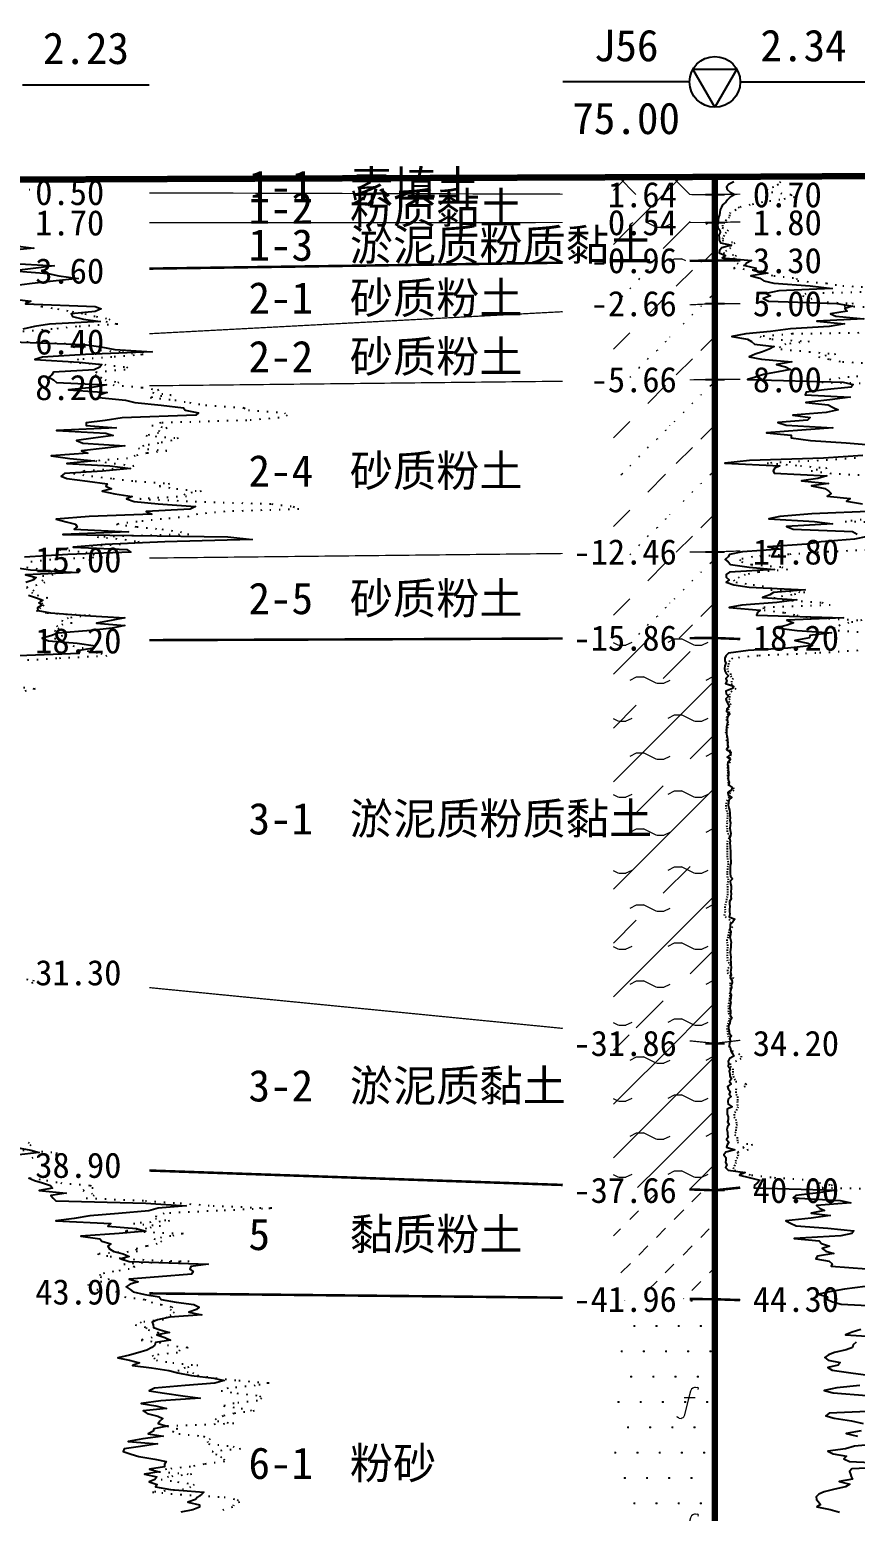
# Model space of a CAD drawing. Extents: x -37 to 3540, y -1485 to 297.
# Drawn here: x 889.5 to 954.6, y -482.6 to -365.7 of the extents above; entities that cross this region are included whole.
import ezdxf
from ezdxf.enums import TextEntityAlignment as Align

# ---------------------------------------------------------------- set-up
doc = ezdxf.new("R2010")
doc.units = 0
doc.linetypes.add('DOT', pattern=[6.35, 0, -6.35])
doc.layers.get('0').update_dxf_attribs({"linetype": 'CONTINUOUS'})
for name, color, linetype in [('CURVE', 200, 'CONTINUOUS'), ('HOLE', 41, 'CONTINUOUS'), ('STRATUM', 241, 'CONTINUOUS')]:
    doc.layers.add(name, color=color, linetype=linetype)
doc.layers.add('HATCH', color=7, linetype='CONTINUOUS', lineweight=13)
doc.styles.add('ST', font='')
doc.styles.get('ST').set_extended_font_data('SimSun')
pattern_1 = [(45, (851.434, -594), (-4.24264, 4.24264), [10, 0]), (45, (852.495, -597.182), (-2.12132, 6.36396), [3, -3]), (26.565, (852.508, -594.2536), (5.999823, 5.999812), [0.567, -12.849]), (0, (851.941, -594.2536), (0, 6), [0.567, -5.433]), (26.565, (849.8526, -594), (5.999823, 5.999812), [0.567, -12.849]), (0, (850.36, -593.7464), (0, 6), [0.567, -5.433]), (153.435, (851.941, -594.2536), (-5.999818, -5e-06), [1.134, -12.2826]), (26.565, (855.508, -591.2536), (5.999823, 5.999812), [0.567, -12.849]), (0, (854.941, -591.2536), (0, 6), [0.567, -5.433]), (26.565, (852.8526, -591), (5.999823, 5.999812), [0.567, -12.849]), (0, (853.36, -590.7464), (0, 6), [0.567, -5.433]), (153.435, (854.941, -591.2536), (-5.999818, -5e-06), [1.134, -12.2826])]
pattern_2 = [(45, (851.434, -594), (-7e-07, 6.99998), [1.97196, -7.92754]), (45, (854.2467, -591.171), (-7e-07, 6.99998), [1.99367, -7.90583]), (45, (856.5013, -588.918), (-7e-07, 6.99998), [1.8136, -8.08588]), (26.565, (851.434, -590.5), (7, 7), [0.0965, -15.55598]), (36.8699, (852.1339, -589.8), (7, 7), [0.19775, -34.80225]), (315, (854.934, -587.024), (6.99998, 1e-06), [0.03305, -9.86644]), (26.565, (854.934, -594), (7, 7), [0.14475, -15.50773]), (26.565, (855.634, -593.3), (7, 7), [0.10528, -15.5472]), (90, (855.984, -592.95), (-7, -5e-07), [0.02877, -6.97123]), (26.565, (856.334, -592.6), (7, 7), [0.091, -31.21394]), (36.8699, (857.0339, -591.9), (7, 7), [0.1107, -34.8893]), (45, (857.734, -591.2), (-2e-07, 6.99998), [0.10911, -9.79038]), (315, (858.348, -590.452), (6.99998, 1e-06), [0.03305, -9.86644]), (36.8699, (852.8339, -589.1), (7, 7), [0.10224, -34.89776]), (53.1301, (853.5339, -588.4), (14, 21), [0.13438, -34.86562]), (53.1301, (854.2339, -587.7), (14, 21), [0.12625, -34.87375])]

# ---------------------------------------------------------------- blocks, each defined once
blk = doc.blocks.new('H_cpt_hole')
for p, q in [((-1.73, 1), (1.73, 1)), ((0, -2), (-1.73, 1)), ((1.73, 1), (0, -2))]:
    blk.add_line(p, q)
blk.add_circle((0, 0), 2)

msp = doc.modelspace()

# ---------------------------------------------------------------- hatches: boundary and pattern name
at = {"layer": 'HATCH'}
h = msp.add_hatch(dxfattribs=at)
h.set_pattern_fill('STT', color=50, style=0)
h.set_pattern_definition([(45, (851.434, -594), (-2.12132, 2.12132), [10, 0]), (135, (851.434, -594), (-2.12132, -2.12132), [10, 0])])
h.paths.add_polyline_path([(943.55, -377.28), (935.55, -377.31), (935.55, -378.65), (943.55, -378.68)])
h.paths.add_polyline_path([(934.34, -380.17), (941.04, -380.17), (941.04, -377.23), (934.34, -377.23)], flags=9)
h = msp.add_hatch(dxfattribs=at)
h.set_pattern_fill('FZNT', color=32, style=0)
h.set_pattern_definition([(45, (851.434, -594), (-4.24264, 4.24264), [10, 0]), (45, (852.495, -597.182), (-2.12132, 6.36396), [3, -3])])
h.paths.add_polyline_path([(943.55, -378.68), (935.55, -378.65), (935.55, -380.88), (943.55, -380.88)])
h.paths.add_polyline_path([(934.34, -382.37), (941.04, -382.37), (941.04, -379.43), (934.34, -379.43)], flags=9)
h.paths.add_polyline_path([(934.34, -380.17), (941.04, -380.17), (941.04, -377.23), (934.34, -377.23)], flags=9)
h = msp.add_hatch(dxfattribs=at)
h.set_pattern_fill('YNFNT', color=251, style=0)
h.set_pattern_definition(pattern_1)
h.paths.add_polyline_path([(943.55, -380.88), (935.55, -380.88), (935.55, -383.99), (943.55, -383.88)])
h.paths.add_polyline_path([(913.91, -385.09), (940.59, -385.09), (940.59, -380.14), (913.91, -380.14)], flags=9)
h.paths.add_polyline_path([(932.91, -385.37), (941.04, -385.37), (941.04, -382.43), (932.91, -382.43)], flags=9)
h.paths.add_polyline_path([(934.34, -382.37), (941.04, -382.37), (941.04, -379.43), (934.34, -379.43)], flags=9)
h = msp.add_hatch(dxfattribs=at)
h.set_pattern_fill('SZFT', color=52, style=0)
h.set_pattern_definition(pattern_2)
h.paths.add_polyline_path([(943.55, -383.88), (935.55, -383.99), (935.55, -387.7), (943.55, -387.28)])
h.paths.add_polyline_path([(913.91, -385.09), (940.59, -385.09), (940.59, -380.14), (913.91, -380.14)], flags=9)
h.paths.add_polyline_path([(932.91, -388.77), (941.04, -388.77), (941.04, -385.83), (932.91, -385.83)], flags=9)
h.paths.add_polyline_path([(932.91, -385.37), (941.04, -385.37), (941.04, -382.43), (932.91, -382.43)], flags=9)
h = msp.add_hatch(dxfattribs=at)
h.set_pattern_fill('SZFT', color=52, style=0)
h.set_pattern_definition(pattern_2)
h.paths.add_polyline_path([(943.55, -387.28), (935.55, -387.7), (935.55, -393.37), (943.55, -393.28)])
h.paths.add_polyline_path([(932.91, -394.77), (941.04, -394.77), (941.04, -391.83), (932.91, -391.83)], flags=9)
h.paths.add_polyline_path([(932.91, -388.77), (941.04, -388.77), (941.04, -385.83), (932.91, -385.83)], flags=9)
h = msp.add_hatch(dxfattribs=at)
h.set_pattern_fill('SZFT', color=52, style=0)
h.set_pattern_definition(pattern_2)
h.paths.add_polyline_path([(943.55, -393.28), (935.55, -393.37), (935.55, -406.97), (943.55, -406.88)])
h.paths.add_polyline_path([(931.48, -408.37), (941.04, -408.37), (941.04, -405.43), (931.48, -405.43)], flags=9)
h.paths.add_polyline_path([(932.91, -394.77), (941.04, -394.77), (941.04, -391.83), (932.91, -391.83)], flags=9)
h = msp.add_hatch(dxfattribs=at)
h.set_pattern_fill('SZFT', color=52, style=0)
h.set_pattern_definition(pattern_2)
h.paths.add_polyline_path([(943.55, -406.88), (935.55, -406.97), (935.55, -413.71), (943.55, -413.68)])
h.paths.add_polyline_path([(931.48, -415.17), (941.04, -415.17), (941.04, -412.23), (931.48, -412.23)], flags=9)
h.paths.add_polyline_path([(931.48, -408.37), (941.04, -408.37), (941.04, -405.43), (931.48, -405.43)], flags=9)
h = msp.add_hatch(dxfattribs=at)
h.set_pattern_fill('YNFNT', color=251, style=0)
h.set_pattern_definition(pattern_1)
h.paths.add_polyline_path([(943.55, -413.68), (935.55, -413.71), (935.55, -444.89), (943.55, -445.68)])
h.paths.add_polyline_path([(913.91, -430.37), (940.59, -430.37), (940.59, -425.43), (913.91, -425.43)], flags=9)
h.paths.add_polyline_path([(931.48, -447.17), (941.04, -447.17), (941.04, -444.23), (931.48, -444.23)], flags=9)
h.paths.add_polyline_path([(931.48, -415.17), (941.04, -415.17), (941.04, -412.23), (931.48, -412.23)], flags=9)
h = msp.add_hatch(dxfattribs=at)
h.set_pattern_fill('YNNT', color=251, style=0)
h.set_pattern_definition([(45, (851.434, -594), (-2.12132, 2.12132), [10, 0]), (26.565, (852.508, -594.2536), (5.999823, 5.999812), [0.567, -12.849]), (0, (851.941, -594.2536), (0, 6), [0.567, -5.433]), (26.565, (849.8526, -594), (5.999823, 5.999812), [0.567, -12.849]), (0, (850.36, -593.7464), (0, 6), [0.567, -5.433]), (153.435, (851.941, -594.2536), (-5.999818, -5e-06), [1.134, -12.2826]), (26.565, (855.508, -591.2536), (5.999823, 5.999812), [0.567, -12.849]), (0, (854.941, -591.2536), (0, 6), [0.567, -5.433]), (26.565, (852.8526, -591), (5.999823, 5.999812), [0.567, -12.849]), (0, (853.36, -590.7464), (0, 6), [0.567, -5.433]), (153.435, (854.941, -591.2536), (-5.999818, -5e-06), [1.134, -12.2826])])
h.paths.add_polyline_path([(943.55, -445.68), (935.55, -444.89), (935.55, -457), (943.55, -457.28)])
h.paths.add_polyline_path([(931.48, -458.77), (941.04, -458.77), (941.04, -455.83), (931.48, -455.83)], flags=9)
h.paths.add_polyline_path([(931.48, -447.17), (941.04, -447.17), (941.04, -444.23), (931.48, -444.23)], flags=9)
h = msp.add_hatch(dxfattribs=at)
h.set_pattern_fill('NZFT', color=52, style=0)
h.set_pattern_definition([(45, (851.434, -594), (-6e-07, 6.99998), [0.9473, -8.9522]), (45, (852.834, -592.6), (-6e-07, 6.99998), [0.9869, -8.9126]), (45, (854.234, -591.2), (-6e-07, 6.99998), [1.06018, -8.8393]), (45, (855.634, -589.8), (-6e-07, 6.99998), [0.94918, -8.95032]), (45, (857.034, -588.4), (-6e-07, 6.99998), [1.0365, -8.863]), (45, (854.934, -594), (-6e-07, 6.99998), [1.01335, -8.88615]), (45, (856.334, -592.6), (-6e-07, 6.99998), [1.07896, -12.12037]), (45, (857.734, -591.2), (-6e-07, 6.99998), [0.99882, -8.90067]), (45, (852.134, -589.8), (-4e-07, 6.99998), [1.05533, -8.84416]), (45, (853.534, -588.4), (-4e-07, 6.99998), [1.0365, -8.863])])
h.paths.add_polyline_path([(943.55, -457.28), (935.55, -457), (935.55, -465.8), (943.55, -465.88)])
h.paths.add_polyline_path([(931.48, -467.37), (941.04, -467.37), (941.04, -464.43), (931.48, -464.43)], flags=9)
h.paths.add_polyline_path([(931.48, -458.77), (941.04, -458.77), (941.04, -455.83), (931.48, -455.83)], flags=9)
h = msp.add_hatch(dxfattribs=at)
h.set_pattern_fill('FS', color=142, style=0)
h.set_pattern_definition([(82.875, (850.5993, -595.206), (0.000369, 10.000176), [0.0893, -80.5337]), (143.13, (850.7003, -595.2818), (-29.999964, 20.000054), [0.12627, -49.87373]), (172.875, (850.8775, -595.304), (-70.000246, 9.99966), [0.17857, -80.44443]), (206.565, (851.056, -595.2147), (-9.9997, -9.99969), [0.19954, -22.16046]), (243.435, (851.145, -595.0363), (9e-06, -9.9997), [0.19954, -22.16146]), (255.964, (851.2345, -594.679), (-0.0002, -9.9995), [0.36813, -40.86287]), (255.964, (851.5445, -593.439), (-0.0002, -9.9995), [1.2784, -39.9526]), (255.964, (851.613, -593.165), (-0.0002, -9.9995), [0.28235, -40.94865]), (216.87, (851.8032, -592.9108), (-9.999982, -10.000018), [0.12627, -49.87373]), (243.435, (851.702, -592.9865), (9e-06, -9.9997), [0.19954, -22.16146]), (206.565, (851.9817, -592.8215), (-9.9997, -9.99969), [0.19954, -22.16046]), (172.875, (852.1589, -592.8437), (-70.000246, 9.99966), [0.17857, -80.44443]), (143.13, (852.26, -592.9194), (-29.999964, 20.000054), [0.12627, -49.87373]), (82.875, (852.2488, -593.008), (0.000369, 10.000176), [0.0893, -80.5337]), (0, (851.104, -593.66), (0, 10), [0.89286, -9.10714]), (0, (851.4589, -594), (1, 2), [0, -1.75]), (0, (851.4339, -593.975), (1, 2), [0, -1.75]), (0, (851.4339, -594), (1, 2), [0, -1.75]), (0, (851.4089, -594), (1, 2), [0, -1.75]), (0, (851.4339, -594.025), (1, 2), [0, -1.75])])
h.paths.add_polyline_path([(943.55, -465.88), (935.55, -465.8), (935.55, -491.62), (943.55, -491.48)])
h.paths.add_polyline_path([(931.48, -492.97), (941.04, -492.97), (941.04, -490.03), (931.48, -490.03)], flags=9)
h.paths.add_polyline_path([(931.48, -467.37), (941.04, -467.37), (941.04, -464.43), (931.48, -464.43)], flags=9)

# ---------------------------------------------------------------- linework, layer by layer
at = {"layer": 'CURVE', "color": 30, "linetype": 'Continuous'}
for points in [[(945.04, -377.68), (944.64, -377.88), (944.46, -378.08), (944.51, -378.28), (944.77, -378.48), (945.13, -378.68), (944.77, -378.88), (944.55, -379.08), (944.41, -379.28), (944.15, -379.48), (944.07, -379.68), (943.97, -379.88), (943.94, -380.08), (943.91, -380.28), (943.85, -380.48), (943.82, -380.68), (943.8, -380.88), (943.77, -381.08), (943.78, -381.28), (943.94, -381.48), (943.96, -381.68), (943.86, -381.88), (943.88, -382.08), (943.88, -382.28), (943.99, -382.48), (944.86, -382.68), (944.09, -382.88), (943.91, -383.08), (943.9, -383.28), (944.4, -383.48), (944.14, -383.68), (946.45, -383.88), (946.05, -384.08), (945.92, -384.28), (946.82, -384.48), (946.63, -384.68), (947.73, -384.88), (946.4, -385.08), (947.09, -385.28), (947.42, -385.48), (948.2, -385.68), (951.07, -385.88), (952.8, -386.08), (948.6, -386.28), (947.59, -386.48), (947.93, -386.68), (947.37, -386.88), (947.79, -387.08), (953.19, -387.28), (954.41, -387.48), (953.8, -387.68), (954, -387.88), (952.68, -388.08), (953.1, -388.28), (955.31, -388.48), (951.61, -388.68), (953.79, -388.88), (952.57, -389.08), (949.53, -389.28), (947.93, -389.48), (946, -389.68), (944.88, -389.88), (946.14, -390.08), (946.44, -390.28), (946.69, -390.48), (948.24, -390.68), (947.84, -390.88), (947.31, -391.08), (946.73, -391.28), (946.27, -391.48), (947.24, -391.68), (949.63, -391.88), (948.42, -392.08), (949.12, -392.28), (949.52, -392.48), (948.56, -392.68), (947.39, -392.88), (946.76, -393.08), (946.14, -393.28), (953.68, -393.48), (954.46, -393.68), (954.32, -393.88), (952.17, -394.08), (950.75, -394.28), (950.69, -394.48), (954.22, -394.68), (952.62, -394.88), (950.73, -395.08), (952.49, -395.28), (952.89, -395.48), (953.28, -395.68), (952.34, -395.88), (949.71, -396.08), (951.06, -396.28), (950.87, -396.48), (948.52, -396.68), (949.18, -396.88), (952.86, -397.08), (950.41, -397.28), (947.62, -397.48), (949.57, -397.68), (949.58, -397.88), (951.1, -398.08), (953.92, -398.28), (956.44, -398.48)], [(888.14, -382.7), (889.81, -382.9), (887.91, -383.1)], [(887.79, -384.1), (891.41, -384.3), (889.75, -384.5), (888.25, -384.7), (890.93, -384.9), (891.78, -385.1), (893.31, -385.3), (891.33, -385.5), (889.66, -385.7), (888.03, -385.9)], [(888.02, -386.9), (889.56, -387.1), (889.15, -387.3), (894.64, -387.5), (895.1, -387.7), (894.64, -387.9), (892.74, -388.1), (892.84, -388.3), (893.71, -388.5), (895.04, -388.7), (891.04, -388.9), (889.85, -389.1), (888.92, -389.3)], [(888.1, -390.3), (893.78, -390.5), (895.09, -390.7), (896.2, -390.9), (899.14, -391.1), (893.88, -391.3), (890.49, -391.5), (889.89, -391.7), (893.38, -391.9), (895.17, -392.1), (895, -392.3), (894.57, -392.5), (891.34, -392.7), (891.22, -392.9), (890.97, -393.1), (891.34, -393.3), (891.6, -393.5), (895.54, -393.7), (894.41, -393.9), (892.53, -394.1), (895.59, -394.3), (894.95, -394.5), (894.93, -394.7), (897.03, -394.9), (897.77, -395.1), (899.85, -395.3), (901.61, -395.5), (901.74, -395.7), (902.79, -395.9), (902.59, -396.1), (896.76, -396.3), (895.42, -396.5), (893.94, -396.7), (893.94, -396.9), (896.29, -397.1), (891.58, -397.3), (895.49, -397.5), (896.07, -397.7), (894.48, -397.9), (893.16, -398.1), (893.66, -398.3), (896.98, -398.5), (895.42, -398.7), (893.55, -398.9), (894.06, -399.1), (891.17, -399.3), (892.63, -399.5), (894.59, -399.7), (892.4, -399.9), (895.8, -400.1), (897.44, -400.3), (895.21, -400.5), (892.21, -400.7), (891.96, -400.9), (892.41, -401.1), (894.04, -401.3), (895.58, -401.5), (895.47, -401.7), (895.94, -401.9), (895.19, -402.1), (896.18, -402.3), (897.55, -402.5), (897.11, -402.7), (897.73, -402.9), (899.61, -403.1), (902.56, -403.3), (902.14, -403.5), (898.67, -403.7), (899.1, -403.9), (894.16, -404.1), (891.55, -404.3), (892.35, -404.5), (893.08, -404.7), (893.21, -404.9), (892.98, -405.1), (897.28, -405.3), (892.1, -405.5), (905.11, -405.7), (907.02, -405.9), (900.13, -406.1), (895.42, -406.3), (892.89, -406.5), (897.13, -406.7), (897.45, -406.9), (892.49, -407.1), (889.05, -407.3)], [(955.24, -399.28), (952.13, -399.48), (946.28, -399.68), (944.34, -399.88), (948.67, -400.08), (948.29, -400.28), (948.15, -400.48), (948.22, -400.68), (952.39, -400.88), (951.67, -401.08), (950.38, -401.28), (952.53, -401.48), (951.19, -401.68), (952.22, -401.88), (952.55, -402.08), (952.74, -402.28), (952.41, -402.48), (954.24, -402.68), (953.93, -402.88), (955.2, -403.08)], [(956.27, -403.68), (951.21, -403.88), (948.67, -404.08), (947.82, -404.28), (951.41, -404.48), (952.83, -404.68), (949.2, -404.88), (949.74, -405.08), (954.41, -405.28), (954.78, -405.48)], [(955.59, -405.68), (954.57, -405.88), (951.94, -406.08), (950.82, -406.28), (947.72, -406.48), (948.74, -406.68), (945.73, -406.88), (944.71, -407.08), (944.59, -407.28), (944.37, -407.48), (944.61, -407.68), (944.78, -407.88), (946.25, -408.08), (948.26, -408.28), (944.7, -408.48), (944.44, -408.68), (944.43, -408.88), (944.67, -409.08), (944.45, -409.28), (945.06, -409.48), (946.26, -409.68), (950.68, -409.88), (948.17, -410.08), (947.88, -410.28), (947.31, -410.48), (950.01, -410.68), (948.44, -410.88), (945.68, -411.08), (944.69, -411.28), (947.13, -411.48), (946.92, -411.68), (946.85, -411.88), (953.7, -412.08), (949.22, -412.28), (949.75, -412.48), (949.25, -412.68), (948.39, -412.88), (950.05, -413.08), (952.75, -413.28), (951.04, -413.48), (951.02, -413.68), (949.85, -413.88), (950.88, -414.08), (951.25, -414.28), (949.31, -414.48), (946.18, -414.68), (944.64, -414.88), (944.41, -415.08), (944.33, -415.28), (944.34, -415.48), (944.42, -415.68), (944.34, -415.88), (944.32, -416.08), (944.34, -416.28), (944.45, -416.48), (944.63, -416.68), (944.42, -416.88), (944.5, -417.08), (944.38, -417.28), (945.03, -417.48), (944.93, -417.68), (944.42, -417.88), (944.45, -418.08), (944.64, -418.28), (944.42, -418.48), (944.48, -418.68), (944.57, -418.88), (944.67, -419.08), (944.5, -419.28), (944.48, -419.48), (944.73, -419.68), (944.57, -419.88), (944.53, -420.08), (944.55, -420.28), (944.52, -420.48), (944.48, -420.68), (944.48, -420.88), (944.46, -421.08), (944.48, -421.28), (944.52, -421.48), (944.55, -421.68), (944.55, -421.88), (944.54, -422.08), (944.6, -422.28), (944.47, -422.48), (944.82, -422.68), (944.79, -422.88), (944.52, -423.08), (944.78, -423.28), (944.58, -423.48), (944.55, -423.68), (944.6, -423.88), (944.6, -424.08), (944.62, -424.28), (944.63, -424.48), (944.61, -424.68), (944.6, -424.88), (944.68, -425.08), (944.64, -425.28), (944.92, -425.48), (944.87, -425.68), (944.57, -425.88), (944.59, -426.08), (944.88, -426.28), (944.65, -426.48), (944.64, -426.68), (944.61, -426.88), (944.66, -427.08), (944.71, -427.28), (944.74, -427.48), (944.73, -427.68), (944.76, -427.88), (944.73, -428.08), (944.78, -428.28), (944.76, -428.48), (944.72, -428.68), (944.76, -428.88), (944.81, -429.08), (944.78, -429.28), (944.71, -429.48), (944.75, -429.68), (944.74, -429.88), (944.75, -430.08), (944.75, -430.28), (944.78, -430.48), (944.79, -430.68), (944.78, -430.88), (944.79, -431.08), (944.8, -431.28), (944.8, -431.48), (944.77, -431.68), (944.75, -431.88), (944.77, -432.08), (944.77, -432.28), (944.78, -432.48), (944.93, -432.68), (944.76, -432.88), (944.78, -433.08), (944.83, -433.28), (944.83, -433.48), (944.81, -433.68), (944.85, -433.88), (944.8, -434.08), (944.83, -434.28), (944.71, -434.48), (944.71, -434.68), (944.74, -434.88), (944.7, -435.08), (944.7, -435.28), (944.74, -435.48), (944.68, -435.68), (945.13, -435.88), (944.96, -436.08), (944.77, -436.28), (944.77, -436.48), (944.74, -436.68), (944.8, -436.88), (944.79, -437.08), (944.72, -437.28), (944.78, -437.48), (944.83, -437.68), (944.8, -437.88), (944.8, -438.08), (944.79, -438.28), (944.76, -438.48), (944.79, -438.68), (944.82, -438.88), (944.79, -439.08), (944.8, -439.28), (944.8, -439.48), (944.84, -439.68), (944.8, -439.88), (944.78, -440.08), (944.83, -440.28), (944.77, -440.48), (944.9, -440.68), (944.92, -440.88), (944.85, -441.08), (944.87, -441.28), (944.79, -441.48), (944.76, -441.68), (944.83, -441.88), (944.8, -442.08), (944.77, -442.28), (944.8, -442.48), (944.77, -442.68), (944.74, -442.88), (944.79, -443.08), (944.78, -443.28), (944.76, -443.48), (944.88, -443.68), (944.77, -443.88), (944.72, -444.08), (944.62, -444.28), (944.64, -444.48), (944.69, -444.68), (944.69, -444.88), (944.87, -445.08), (944.72, -445.28), (944.77, -445.48), (944.71, -445.68), (944.68, -445.88), (944.79, -446.08), (944.8, -446.28), (944.95, -446.48), (945.05, -446.68), (944.71, -446.88), (944.61, -447.08), (944.62, -447.28), (944.61, -447.48), (944.75, -447.68), (944.69, -447.88), (944.74, -448.08), (944.74, -448.28), (944.87, -448.48), (944.71, -448.68), (944.85, -448.88), (944.56, -449.08), (944.59, -449.28), (944.75, -449.48), (944.68, -449.68), (944.83, -449.88), (944.61, -450.08), (944.58, -450.28), (944.6, -450.48), (944.92, -450.68), (944.52, -450.88), (944.52, -451.08), (944.53, -451.28), (944.59, -451.48), (944.6, -451.68), (944.56, -451.88), (944.68, -452.08), (944.55, -452.28), (944.49, -452.48), (944.54, -452.68), (944.55, -452.88), (944.6, -453.08), (944.47, -453.28), (944.65, -453.48), (944.52, -453.68), (944.48, -453.88), (945.14, -454.08), (944.42, -454.28), (944.26, -454.48), (944.42, -454.68), (944.41, -454.88), (944.38, -455.08), (944.5, -455.28), (944.39, -455.48), (944.61, -455.68), (945.94, -455.88), (945.49, -456.08), (946.27, -456.28), (947.11, -456.48), (946.92, -456.68), (946.68, -456.88), (946.65, -457.08), (953.13, -457.28), (951.72, -457.48), (949.93, -457.68), (949.73, -457.88), (953.43, -458.08), (954.29, -458.28), (951.58, -458.48), (951.81, -458.68), (952.2, -458.88), (951.14, -459.08), (952.66, -459.28), (951.16, -459.48), (949.14, -459.68), (949.52, -459.88), (949.96, -460.08), (952.46, -460.28), (954.53, -460.48), (954.37, -460.68), (953.5, -460.88), (949.82, -461.08), (951.79, -461.28), (951.98, -461.48), (952.59, -461.68), (952.01, -461.88), (952.3, -462.08), (952.95, -462.28), (951.66, -462.48), (951.51, -462.68), (952.58, -462.88), (952.8, -463.08), (952.72, -463.28), (955.53, -463.48)], [(888.11, -408.1), (889.53, -408.3), (893.29, -408.5), (889.13, -408.7), (889.97, -408.9), (889.8, -409.1), (889.17, -409.3)], [(889.37, -410.3), (890.01, -410.5), (890.51, -410.7), (890.18, -410.9), (890.44, -411.1), (890.09, -411.3), (890.11, -411.5), (891.12, -411.7), (893.83, -411.9), (896.99, -412.1), (895.89, -412.3), (894.74, -412.5), (896.98, -412.7), (895.99, -412.9), (894.29, -413.1), (891.68, -413.3), (891.15, -413.5), (890.46, -413.7), (890.95, -413.9), (893.21, -414.1), (894.66, -414.3), (894.38, -414.5), (893.22, -414.7), (893.38, -414.9), (888.55, -415.1)], [(888.44, -453.9), (889.56, -454.1), (890.23, -454.3), (888.41, -454.5)], [(889.39, -456.3), (889.84, -456.5), (890.47, -456.7), (891.12, -456.9), (891.28, -457.1), (890.22, -457.3), (892.35, -457.5), (891.14, -457.7), (891.32, -457.9), (891.54, -458.1), (898.63, -458.3), (901.83, -458.5), (899.61, -458.7), (898.87, -458.9), (896.48, -459.1), (894.22, -459.3), (892.97, -459.5), (891.53, -459.7), (895.87, -459.9), (895.65, -460.1), (897.9, -460.3), (898.63, -460.5), (896.54, -460.7), (893.5, -460.9), (895, -461.1), (895.17, -461.3), (895.88, -461.5), (895.64, -461.7), (895.78, -461.9), (896.1, -462.1), (896.86, -462.3), (897.32, -462.5), (896.67, -462.7), (897.31, -462.9), (903.55, -463.1), (902.19, -463.3), (902.11, -463.5), (902.37, -463.7), (902.24, -463.9), (899.65, -464.1), (897.31, -464.3), (898.04, -464.5), (897.41, -464.7), (897.08, -464.9), (897.41, -465.1), (897.63, -465.3), (898.56, -465.5), (899.69, -465.7), (899.84, -465.9), (901.03, -466.1), (902.44, -466.3), (902.85, -466.5), (902.65, -466.7), (902.04, -466.9), (903.05, -467.1), (900.52, -467.3), (899.55, -467.5), (899.14, -467.7), (899.21, -467.9), (899.24, -468.1), (899.76, -468.3), (900.51, -468.5), (899.51, -468.7), (900.13, -468.9), (900.58, -469.1), (899.41, -469.3), (899.36, -469.5), (899.11, -469.7), (898.72, -469.9), (898, -470.1), (897.35, -470.3), (896.44, -470.5), (897.36, -470.7), (898.13, -470.9), (897.58, -471.1), (899.09, -471.3), (900.45, -471.5), (901.17, -471.7), (902.23, -471.9), (904, -472.1), (904.81, -472.3), (904.08, -472.5), (901.74, -472.7), (899.31, -472.9), (898.91, -473.1), (900.1, -473.3), (901.56, -473.5), (902.92, -473.7), (899.82, -473.9), (898.27, -474.1), (899.43, -474.3), (900.26, -474.5), (898.43, -474.7), (898.74, -474.9), (899.59, -475.1), (899.98, -475.3), (899.74, -475.5), (899.61, -475.7), (900.33, -475.9), (899.27, -476.1), (899.21, -476.3), (898.82, -476.5), (900, -476.7), (898.41, -476.9), (897.24, -477.1), (899.55, -477.3), (898.21, -477.5), (896.92, -477.7), (896.86, -477.9), (897.48, -478.1), (898.08, -478.3), (899.34, -478.5), (900.24, -478.7), (900.11, -478.9), (900.1, -479.1), (898.93, -479.3), (899.7, -479.5), (898.52, -479.7), (899.51, -479.9), (899.34, -480.1), (898.9, -480.3), (899.52, -480.5), (899.39, -480.7), (900.59, -480.9), (903.21, -481.1), (903.04, -481.3), (902.72, -481.5), (902.55, -481.7), (901.95, -481.9), (902.88, -482.1), (902.88, -482.3), (902.35, -482.5), (901.39, -482.7)], [(955.41, -464.88), (953.79, -465.08), (952.74, -465.28), (951.72, -465.48), (952.45, -465.68), (952.38, -465.88), (952.83, -466.08), (953.51, -466.28), (957.69, -466.48)], [(955.08, -468.28), (954.4, -468.48), (953.87, -468.68), (956.83, -468.88)], [(954.71, -469.28), (954.48, -469.48), (954.42, -469.68), (953.92, -469.88), (953, -470.08), (952.53, -470.28), (952.22, -470.48), (952.49, -470.68), (953.45, -470.88), (953.27, -471.08), (952.48, -471.28), (952.81, -471.48), (954.29, -471.68), (955.64, -471.88)], [(954.99, -472.68), (953.17, -472.88), (952.18, -473.08), (952.9, -473.28), (955.55, -473.48)], [(956.8, -474.68), (952.57, -474.88), (952.32, -475.08), (952.97, -475.28), (954.34, -475.48), (955.26, -475.68)], [(955.11, -476.28), (953.91, -476.48), (954.82, -476.68)], [(956.91, -477.28), (954.57, -477.48), (953.86, -477.68), (952.46, -477.88), (952.89, -478.08), (953.95, -478.28), (953.74, -478.48), (954.19, -478.68), (958.12, -478.88)], [(958.49, -479.08), (954.35, -479.28), (954.19, -479.48), (954.25, -479.68), (954.31, -479.88), (954.41, -480.08), (953.35, -480.28), (954.2, -480.48), (953.87, -480.68), (953.01, -480.88), (952.18, -481.08), (951.76, -481.28), (951.55, -481.48), (951.57, -481.68), (951.72, -481.88), (951.89, -482.08), (951.61, -482.28), (952.66, -482.48), (953.38, -482.68)]]:
    msp.add_lwpolyline(points, dxfattribs=at)
at = {"layer": 'CURVE', "color": 100, "linetype": 'DOT', "ltscale": 0.1}
for points in [[(948.74, -377.68), (948.57, -377.88), (948.17, -378.08), (947.65, -378.28), (948.02, -378.48), (949.54, -378.68), (949.83, -378.88), (948.69, -379.08), (947.31, -379.28), (946.35, -379.48), (945.47, -379.68), (945.22, -379.88), (944.77, -380.08), (944.71, -380.28), (944.69, -380.48), (944.46, -380.68), (944.32, -380.88), (944.16, -381.08), (944.14, -381.28), (944.61, -381.48), (944.45, -381.68), (944.28, -381.88), (944.19, -382.08), (944.13, -382.28), (945.14, -382.48), (944.78, -382.68), (944.78, -382.88), (944.46, -383.08), (944.21, -383.28), (945.24, -383.48), (945.08, -383.68), (945.01, -383.88), (945.3, -384.08), (945.88, -384.28), (945.03, -384.48), (947.15, -384.68), (947.28, -384.88), (948.2, -385.08), (949.99, -385.28), (950.08, -385.48), (952.33, -385.68), (953.64, -385.88), (957.92, -386.08)], [(890.27, -377.9), (890.18, -378.1), (889.44, -378.3)], [(889.18, -387.1), (889.65, -387.3), (890.42, -387.5), (891.66, -387.7), (892.82, -387.9), (893.83, -388.1), (894.72, -388.3), (895.81, -388.5), (895.48, -388.7), (896.42, -388.9), (893.17, -389.1), (891.24, -389.3), (888.82, -389.5)], [(960.25, -386.28), (950.73, -386.48), (950.47, -386.68), (951.21, -386.88), (950.96, -387.08), (954.46, -387.28), (953.76, -387.48), (958.92, -387.68)], [(962.99, -389.48), (949.66, -389.68), (947.12, -389.88), (948.05, -390.08), (951, -390.28), (949.16, -390.48), (948.65, -390.68), (948.77, -390.88), (951.01, -391.08), (953.06, -391.28), (951.73, -391.48), (952.61, -391.68), (953.63, -391.88), (957.54, -392.08)], [(889.25, -390.3), (893.83, -390.5), (892.9, -390.7), (894.32, -390.9), (896.77, -391.1), (898.44, -391.3), (895.96, -391.5), (893.32, -391.7), (892.68, -391.9), (895.39, -392.1), (897.18, -392.3), (897, -392.5), (894.75, -392.7), (894.62, -392.9), (895.07, -393.1), (895.42, -393.3), (896.51, -393.5), (896.05, -393.7), (898.34, -393.9), (899.66, -394.1), (899.16, -394.3), (900.63, -394.5), (898.99, -394.7), (900.93, -394.9), (902.08, -395.1), (903.35, -395.3), (906.38, -395.5), (906.73, -395.7), (909.57, -395.9), (909.8, -396.1), (909.16, -396.3), (906.61, -396.5), (899.81, -396.7), (899.11, -396.9), (900.31, -397.1), (899.69, -397.3), (899.65, -397.5), (898.64, -397.7), (901.19, -397.9), (900.68, -398.1), (899.64, -398.3), (898.47, -398.5), (898.05, -398.7), (900.3, -398.9), (898.72, -399.1), (897.8, -399.3), (897.2, -399.5), (894.68, -399.7), (896.15, -399.9), (897.7, -400.1), (896.79, -400.3), (893.76, -400.5), (892.93, -400.7), (894.36, -400.9), (896.04, -401.1), (897.8, -401.3), (900.51, -401.5), (899.7, -401.7), (901.06, -401.9), (903.01, -402.1), (901.64, -402.3), (901.86, -402.5), (898.16, -402.7), (902.53, -402.9), (908.56, -403.1), (910.27, -403.3), (910.72, -403.5), (904.88, -403.7), (902.71, -403.9), (902.02, -404.1), (899.88, -404.3), (897.96, -404.5), (896.31, -404.7), (897.93, -404.9), (899.91, -405.1), (901.37, -405.3), (902.04, -405.5), (894.79, -405.7), (896.99, -405.9), (898.1, -406.1), (896.64, -406.3), (893.23, -406.5), (891.82, -406.7), (893.9, -406.9), (894.47, -407.1), (895.23, -407.3), (891.13, -407.5), (889.24, -407.7)], [(957.76, -392.88), (954.15, -393.08), (952.68, -393.28), (951.99, -393.48), (958.75, -393.68)], [(954.64, -399.48), (951.71, -399.68), (947.69, -399.88), (950.3, -400.08), (952.38, -400.28), (951.16, -400.48), (952.63, -400.68), (956.15, -400.88)], [(955.84, -404.28), (953.84, -404.48), (965.56, -404.68)], [(956.96, -406.68), (952.47, -406.88), (949.39, -407.08), (946.51, -407.28), (945.5, -407.48), (945.66, -407.68), (946.45, -407.88), (948.83, -408.08), (949.29, -408.28), (947, -408.48), (945.95, -408.68), (945.48, -408.88), (945.04, -409.08), (945.2, -409.28), (946.57, -409.48), (947.95, -409.68), (947.97, -409.88), (950.64, -410.08), (949.62, -410.28), (948.19, -410.48), (948.9, -410.68), (952.01, -410.88), (952.66, -411.08), (947.36, -411.28), (947.43, -411.48), (949.02, -411.68), (950.01, -411.88), (951.07, -412.08), (955.15, -412.28), (954.13, -412.48), (953.43, -412.68), (952.93, -412.88), (953.29, -413.08), (955.92, -413.28)], [(889.23, -408.1), (890.66, -408.3), (891.14, -408.5), (891.31, -408.7), (889.72, -408.9), (890.43, -409.1), (890.67, -409.3), (890.03, -409.5), (889.21, -409.7), (889.79, -409.9), (889.61, -410.1), (890.07, -410.3), (890.88, -410.5), (890.32, -410.7), (890.41, -410.9), (890.59, -411.1), (890.32, -411.3), (889.98, -411.5), (890.85, -411.7), (894.25, -411.9), (892.52, -412.1), (891.99, -412.3), (892.82, -412.5), (891.61, -412.7), (891.78, -412.9), (891.42, -413.1), (892.35, -413.3), (892.05, -413.5), (891.44, -413.7), (891.98, -413.9), (892.27, -414.1), (892.88, -414.3), (893.87, -414.5), (894.01, -414.7), (895.11, -414.9), (895.57, -415.1), (891.61, -415.3), (888.39, -415.5)], [(954.84, -414.68), (951.53, -414.88), (946.97, -415.08), (944.95, -415.28), (944.72, -415.48), (944.64, -415.68), (944.61, -415.88), (944.53, -416.08), (944.56, -416.28), (944.78, -416.48), (944.8, -416.68), (944.99, -416.88), (944.87, -417.08), (944.85, -417.28), (945, -417.48), (945.21, -417.68), (944.89, -417.88), (944.69, -418.08), (944.71, -418.28), (944.72, -418.48), (944.64, -418.68), (944.82, -418.88), (944.71, -419.08), (944.57, -419.28), (944.69, -419.48), (944.61, -419.68), (944.49, -419.88), (944.45, -420.08), (944.55, -420.28), (944.6, -420.48), (944.56, -420.68), (944.47, -420.88), (944.38, -421.08), (944.46, -421.28), (944.51, -421.48), (944.44, -421.68), (944.58, -421.88), (944.56, -422.08), (944.56, -422.28), (944.7, -422.48), (944.74, -422.68), (944.8, -422.88), (944.72, -423.08), (944.67, -423.28), (944.75, -423.48), (944.59, -423.68), (944.56, -423.88), (944.56, -424.08), (944.57, -424.28), (944.56, -424.48), (944.56, -424.68), (944.64, -424.88), (944.59, -425.08), (944.57, -425.28), (945, -425.48), (945.04, -425.68), (944.76, -425.88), (944.67, -426.08), (944.68, -426.28), (944.54, -426.48), (944.45, -426.68), (944.41, -426.88), (944.41, -427.08), (944.46, -427.28), (944.55, -427.48), (944.55, -427.68), (944.54, -427.88), (944.5, -428.08), (944.52, -428.28), (944.46, -428.48), (944.52, -428.68), (944.51, -428.88), (944.56, -429.08), (944.71, -429.28), (944.68, -429.48), (944.54, -429.68), (944.52, -429.88), (944.52, -430.08), (944.51, -430.28), (944.52, -430.48), (944.52, -430.68), (944.52, -430.88), (944.55, -431.08), (944.57, -431.28), (944.61, -431.48), (944.57, -431.68), (944.55, -431.88), (944.53, -432.08), (944.52, -432.28), (944.52, -432.48), (944.59, -432.68), (944.59, -432.88), (944.53, -433.08), (944.55, -433.28), (944.54, -433.48), (944.55, -433.68), (944.55, -433.88), (944.53, -434.08), (944.47, -434.28), (944.45, -434.48), (944.38, -434.68), (944.35, -434.88), (944.34, -435.08), (944.37, -435.28), (944.29, -435.48), (944.36, -435.68), (944.67, -435.88), (944.8, -436.08), (944.75, -436.28), (944.95, -436.48), (944.68, -436.68), (944.67, -436.88), (944.6, -437.08), (944.59, -437.28), (944.49, -437.48), (944.5, -437.68), (944.56, -437.88), (944.56, -438.08), (944.51, -438.28), (944.55, -438.48), (944.52, -438.68), (944.55, -438.88), (944.52, -439.08), (944.6, -439.28), (944.79, -439.48), (944.65, -439.68), (944.56, -439.88), (944.55, -440.08), (944.71, -440.28), (944.99, -440.48), (944.94, -440.68), (944.72, -440.88), (944.79, -441.08), (944.73, -441.28), (944.85, -441.48), (944.71, -441.68), (944.74, -441.88), (944.71, -442.08), (944.71, -442.28), (944.65, -442.48), (944.61, -442.68), (944.63, -442.88), (944.61, -443.08), (944.63, -443.28), (944.78, -443.48), (944.71, -443.68), (944.65, -443.88), (944.6, -444.08), (944.56, -444.28), (944.49, -444.48), (944.55, -444.68), (944.56, -444.88), (944.61, -445.08), (944.67, -445.28), (944.84, -445.48), (944.72, -445.68), (944.65, -445.88), (944.76, -446.08), (944.91, -446.28), (945.42, -446.48), (945.63, -446.68), (945.61, -446.88), (945.27, -447.08), (944.75, -447.28), (944.77, -447.48), (944.96, -447.68), (944.98, -447.88), (944.95, -448.08), (944.99, -448.28), (945.11, -448.48), (945.19, -448.68), (946.06, -448.88), (945.93, -449.08), (945.23, -449.28), (945.2, -449.48), (945.22, -449.68), (945.35, -449.88), (945.35, -450.08), (945.33, -450.28), (945.3, -450.48), (945.37, -450.68), (945.28, -450.88), (945.18, -451.08), (945.07, -451.28), (945.08, -451.48), (945.2, -451.68), (945.22, -451.88), (945.3, -452.08), (945.24, -452.28), (945.2, -452.48), (945.2, -452.68), (945.1, -452.88), (945.3, -453.08), (945.32, -453.28), (945.33, -453.48), (946.51, -453.68), (945.77, -453.88), (946.17, -454.08), (945.31, -454.28), (945.4, -454.48), (945.35, -454.68), (945.19, -454.88), (945.21, -455.08), (945.12, -455.28), (945, -455.48), (945.08, -455.68), (945.52, -455.88), (946.44, -456.08), (948.23, -456.28), (951.29, -456.48), (951.8, -456.68), (952.8, -456.88), (952.01, -457.08), (962.27, -457.28)], [(888.26, -417.5), (889.9, -417.7), (888.96, -417.9)], [(888.49, -440.5), (889.77, -440.7), (889.72, -440.9), (889.06, -441.1)], [(889.36, -453.5), (889.56, -453.7), (889.38, -453.9)], [(888.93, -454.1), (891.58, -454.3), (891.61, -454.5), (889.73, -454.7), (889.13, -454.9)], [(889.46, -456.3), (890.81, -456.5), (891.92, -456.7), (894.25, -456.9), (894.48, -457.1), (893.68, -457.3), (894.34, -457.5), (894.57, -457.7), (893.94, -457.9), (898.6, -458.1), (901.35, -458.3), (903.94, -458.5), (908.59, -458.7), (904.29, -458.9), (900.09, -459.1), (899.46, -459.3), (899.39, -459.5), (900.5, -459.7), (897.66, -459.9), (899.79, -460.1), (898.68, -460.3), (897.02, -460.5), (901.58, -460.7), (900.61, -460.9), (899.28, -461.1), (899.88, -461.3), (899.54, -461.5), (898.69, -461.7), (897.85, -461.9), (897.98, -462.1), (894.82, -462.3), (895.82, -462.5), (896.91, -462.7), (902.06, -462.9), (896.91, -463.1), (897.78, -463.3), (897.33, -463.5), (896.09, -463.7), (895.01, -463.9), (895.04, -464.1), (895.74, -464.3), (895.16, -464.5), (894.09, -464.7), (894.15, -464.9), (894.78, -465.1), (896.4, -465.3), (896.44, -465.5), (896.96, -465.7), (898.54, -465.9), (899.07, -466.1), (899.82, -466.3), (900.75, -466.5), (900.56, -466.7), (900.87, -466.9), (900.62, -467.1), (900.3, -467.3), (900.03, -467.5), (898.28, -467.7), (897.8, -467.9), (898.67, -468.1), (898.82, -468.3), (899.59, -468.5), (899.85, -468.7), (899.15, -468.9), (898.28, -469.1), (899.7, -469.3), (900.34, -469.5), (901.99, -469.7), (901.33, -469.9), (901.13, -470.1), (899.16, -470.3), (899.29, -470.5), (899.47, -470.7), (900.76, -470.9), (902.75, -471.1), (901.74, -471.3), (901.17, -471.5), (902.32, -471.7), (902.71, -471.9), (904.17, -472.1), (905.99, -472.3), (908.38, -472.5), (907.28, -472.7), (905.13, -472.9), (904.58, -473.1), (905.83, -473.3), (907.62, -473.5), (907.77, -473.7), (907.45, -473.9), (905.61, -474.1), (904.78, -474.3), (906.17, -474.5), (907.18, -474.7), (905.59, -474.9), (904.75, -475.1), (904.11, -475.3), (904.3, -475.5), (905.58, -475.7), (900.32, -475.9), (901.13, -476.1), (900.75, -476.3), (901.24, -476.5), (903.19, -476.7), (903.72, -476.9), (903.5, -477.1), (903.58, -477.3), (905.52, -477.5), (906.1, -477.7), (903.88, -477.9), (904.14, -478.1), (904.54, -478.3), (904.79, -478.5), (904.85, -478.7), (903.23, -478.9), (902.16, -479.1), (900.27, -479.3), (899.69, -479.5), (902.24, -479.7), (900.43, -479.9), (899.84, -480.1), (901.15, -480.3), (902.45, -480.5), (902.17, -480.7), (901.62, -480.9), (899.16, -481.1), (901.39, -481.3), (904.81, -481.5), (905.85, -481.7), (906.02, -481.9), (905.57, -482.1), (905.48, -482.3), (904.8, -482.5), (904.29, -482.7)]]:
    msp.add_lwpolyline(points, dxfattribs=at)
at = {"layer": 'HOLE', "linetype": 'Continuous'}
for points in [[(888.91, -370), (898.91, -370)], [(941.55, -369.78), (931.55, -369.78)], [(945.55, -369.78), (955.55, -369.78)], [(942.8, -378.68), (944.3, -378.68)], [(942.8, -380.88), (944.3, -380.88)], [(942.8, -383.88), (944.3, -383.88)], [(942.8, -387.28), (944.3, -387.28)], [(942.8, -393.28), (944.3, -393.28)], [(942.8, -406.88), (944.3, -406.88)], [(942.8, -413.68), (944.3, -413.68)], [(942.8, -445.68), (944.3, -445.68)], [(942.8, -457.28), (944.3, -457.28)], [(942.8, -465.88), (944.3, -465.88)]]:
    msp.add_lwpolyline(points, dxfattribs=at)
at = {"layer": 'HOLE', "linetype": 'Continuous', "const_width": 0.5}
msp.add_lwpolyline([(943.55, -377.28), (943.55, -525.98)], dxfattribs=at)
at = {"layer": 'STRATUM', "linetype": 'Continuous'}
for points, const_width in [([(884.91, -377.49), (886.91, -377.5), (898.91, -377.45)], 0.5), ([(898.91, -377.45), (943.55, -377.28), (985.9, -377.05)], 0.5), ([(898.91, -378.54), (915.23, -378.59), (931.55, -378.64)], 0.1), ([(941.55, -378.67), (943.55, -378.68), (945.55, -378.64)], 0.1), ([(898.91, -380.89), (915.23, -380.89), (931.55, -380.88)], 0.1), ([(941.55, -380.88), (943.55, -380.88), (945.55, -380.83)], 0.1), ([(898.91, -384.52), (915.23, -384.29), (931.55, -384.05)], 0.2), ([(941.55, -383.91), (943.55, -383.88), (945.55, -383.86)], 0.2), ([(898.91, -389.66), (915.23, -388.79), (931.55, -387.92)], 0.1), ([(941.55, -387.38), (943.55, -387.28), (945.55, -387.29)], 0.1), ([(898.91, -393.77), (915.23, -393.59), (931.55, -393.41)], 0.1), ([(941.55, -393.3), (943.55, -393.28), (945.55, -393.25)], 0.1), ([(898.91, -407.37), (915.23, -407.19), (931.55, -407.01)], 0.1), ([(941.55, -406.9), (943.55, -406.88), (945.55, -406.81)], 0.1), ([(898.91, -413.85), (915.23, -413.79), (931.55, -413.72)], 0.2), ([(941.55, -413.69), (943.55, -413.68), (945.55, -413.76)], 0.2), ([(898.91, -441.28), (915.23, -442.89), (931.55, -444.5)], 0.1), ([(941.55, -445.48), (943.55, -445.68), (945.55, -445.44)], 0.1), ([(898.91, -455.72), (915.23, -456.29), (931.55, -456.86)], 0.2), ([(941.55, -457.21), (943.55, -457.28), (945.55, -457.07)], 0.2), ([(898.91, -465.42), (915.23, -465.59), (931.55, -465.76)], 0.2), ([(941.55, -465.86), (943.55, -465.88), (945.55, -465.95)], 0.2)]:
    msp.add_lwpolyline(points, dxfattribs=dict(at, const_width=const_width))

# ---------------------------------------------------------------- block references
at = {"layer": 'HOLE'}
msp.add_blockref('H_cpt_hole', (943.55, -369.78), dxfattribs=at)

# ---------------------------------------------------------------- texts
at = {"layer": 'HOLE', "style": 'ST'}
for s, p in [('2.23', (893.91, -367.12)), ('J56', (936.55, -366.9)), ('2.34', (950.55, -366.9)), ('75.00', (936.55, -372.65))]:
    msp.add_text(s, height=2.5, dxfattribs=at).set_placement(p, align=Align.MIDDLE_CENTER)
for s, p in [('0.50', (889.91, -378.5)), ('0.70', (946.55, -378.68)), ('1.70', (889.91, -380.9)), ('1.80', (946.55, -380.88)), ('3.30', (946.55, -383.88)), ('3.60', (889.91, -384.7)), ('5.00', (946.55, -387.28)), ('6.40', (889.91, -390.3)), ('8.20', (889.91, -393.9)), ('8.00', (946.55, -393.28)), ('15.00', (889.91, -407.5)), ('14.80', (946.55, -406.88)), ('18.20', (889.91, -413.9)), ('18.20', (946.55, -413.68)), ('31.30', (889.91, -440.1)), ('34.20', (946.55, -445.68)), ('38.90', (889.91, -455.3)), ('40.00', (946.55, -457.28)), ('43.90', (889.91, -465.3)), ('44.30', (946.55, -465.88))]:
    msp.add_text(s, height=2, dxfattribs=at).set_placement(p, align=Align.MIDDLE_LEFT)
for s, p in [('1.64', (940.55, -378.68)), ('0.54', (940.55, -380.88)), ('-0.96', (940.55, -383.88)), ('-2.66', (940.55, -387.28)), ('-5.66', (940.55, -393.28)), ('-12.46', (940.55, -406.88)), ('-15.86', (940.55, -413.68)), ('-31.86', (940.55, -445.68)), ('-37.66', (940.55, -457.28)), ('-41.96', (940.55, -465.88))]:
    msp.add_text(s, height=2, dxfattribs=at).set_placement(p, align=Align.MIDDLE_RIGHT)
at = {"layer": 'STRATUM', "style": 'ST'}
for s, p in [('素填土', (914.74, -378.03)), ('1-1', (906.74, -378.03)), ('1-2', (906.74, -379.73)), ('粉质黏土', (914.74, -379.73)), ('淤泥质粉质黏土', (914.74, -382.65)), ('1-3', (906.74, -382.65)), ('2-1', (906.74, -386.83)), ('砂质粉土', (914.74, -386.83)), ('2-2', (906.74, -391.46)), ('砂质粉土', (914.74, -391.46)), ('砂质粉土', (914.74, -400.48)), ('2-4', (906.74, -400.48)), ('2-5', (906.74, -410.55)), ('砂质粉土', (914.74, -410.55)), ('3-1', (906.74, -427.94)), ('淤泥质粉质黏土', (914.74, -427.94)), ('3-2', (906.74, -449.02)), ('淤泥质黏土', (914.74, -449.02)), ('5', (906.74, -460.75)), ('黏质粉土', (914.74, -460.75)), ('粉砂', (914.74, -478.82)), ('6-1', (906.74, -478.82))]:
    msp.add_text(s, height=2.5, dxfattribs=at).set_placement(p, align=Align.MIDDLE_LEFT)

doc.saveas('drawing.dxf')
